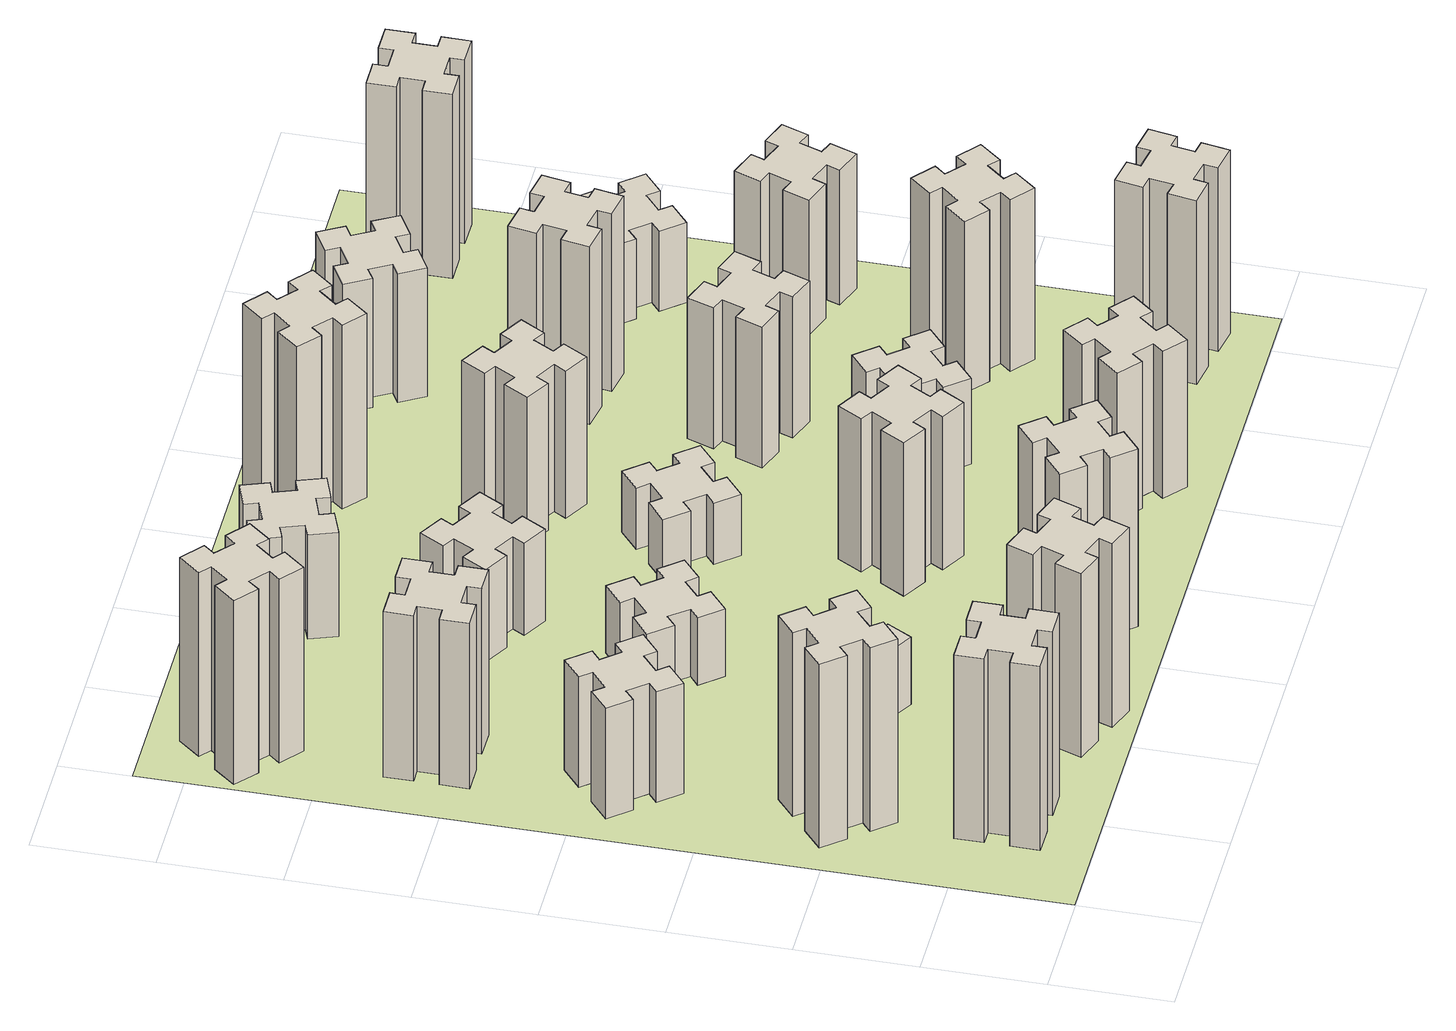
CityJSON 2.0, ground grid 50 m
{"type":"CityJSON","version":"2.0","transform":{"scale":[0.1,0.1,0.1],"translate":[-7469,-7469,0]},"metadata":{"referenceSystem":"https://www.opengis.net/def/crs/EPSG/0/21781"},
"CityObjects":{
"building1":{"type":"Building","attributes":{"class":"1000","function":"1000","usage":"1000","yearOfConstruction":2016,"roofType":"1000","measuredHeight":90,"storeysAboveGround":30,"storeysBelowGround":0},"geometry":[{"type":"Solid","lod":"1","boundaries":[[[[0,1,2,3,4,5,6,7,8,9,10,11,12,13,14,15,16,17,18,19]],[[17,16,20,21]],[[16,15,22,20]],[[15,14,23,22]],[[14,13,24,23]],[[13,12,25,24]],[[12,11,26,25]],[[11,10,27,26]],[[10,9,28,27]],[[9,8,29,28]],[[8,7,30,29]],[[7,6,31,30]],[[6,5,32,31]],[[5,4,33,32]],[[4,3,34,33]],[[3,2,35,34]],[[2,1,36,35]],[[1,0,37,36]],[[0,19,38,37]],[[19,18,39,38]],[[18,17,21,39]],[[24,25,26,27,28,29,30,31,32,33,34,35,36,37,38,39,21,20,22,23]]]]}]},
"building2":{"type":"Building","attributes":{"class":"1000","function":"1000","usage":"1000","yearOfConstruction":2016,"roofType":"1000","measuredHeight":90,"storeysAboveGround":30,"storeysBelowGround":0},"geometry":[{"type":"Solid","lod":"1","boundaries":[[[[40,41,42,43,44,45,46,47,48,49,50,51,52,53,54,55,56,57,58,59]],[[57,56,60,61]],[[56,55,62,60]],[[55,54,63,62]],[[54,53,64,63]],[[53,52,65,64]],[[52,51,66,65]],[[51,50,67,66]],[[50,49,68,67]],[[49,48,69,68]],[[48,47,70,69]],[[47,46,71,70]],[[46,45,72,71]],[[45,44,73,72]],[[44,43,74,73]],[[43,42,75,74]],[[42,41,76,75]],[[41,40,77,76]],[[40,59,78,77]],[[59,58,79,78]],[[58,57,61,79]],[[64,65,66,67,68,69,70,71,72,73,74,75,76,77,78,79,61,60,62,63]]]]}]},
"building3":{"type":"Building","attributes":{"class":"1000","function":"1000","usage":"1000","yearOfConstruction":2016,"roofType":"1000","measuredHeight":54,"storeysAboveGround":30,"storeysBelowGround":0},"geometry":[{"type":"Solid","lod":"1","boundaries":[[[[80,81,82,83,84,85,86,87,88,89,90,91,92,93,94,95,96,97,98,99]],[[97,96,100,101]],[[96,95,102,100]],[[95,94,103,102]],[[94,93,104,103]],[[93,92,105,104]],[[92,91,106,105]],[[91,90,107,106]],[[90,89,108,107]],[[89,88,109,108]],[[88,87,110,109]],[[87,86,111,110]],[[86,85,112,111]],[[85,84,113,112]],[[84,83,114,113]],[[83,82,115,114]],[[82,81,116,115]],[[81,80,117,116]],[[80,99,118,117]],[[99,98,119,118]],[[98,97,101,119]],[[104,105,106,107,108,109,110,111,112,113,114,115,116,117,118,119,101,100,102,103]]]]}]},
"building4":{"type":"Building","attributes":{"class":"1000","function":"1000","usage":"1000","yearOfConstruction":2016,"roofType":"1000","measuredHeight":81,"storeysAboveGround":30,"storeysBelowGround":0},"geometry":[{"type":"Solid","lod":"1","boundaries":[[[[120,121,122,123,124,125,126,127,128,129,130,131,132,133,134,135,136,137,138,139]],[[137,136,140,141]],[[136,135,142,140]],[[135,134,143,142]],[[134,133,144,143]],[[133,132,145,144]],[[132,131,146,145]],[[131,130,147,146]],[[130,129,148,147]],[[129,128,149,148]],[[128,127,150,149]],[[127,126,151,150]],[[126,125,152,151]],[[125,124,153,152]],[[124,123,154,153]],[[123,122,155,154]],[[122,121,156,155]],[[121,120,157,156]],[[120,139,158,157]],[[139,138,159,158]],[[138,137,141,159]],[[144,145,146,147,148,149,150,151,152,153,154,155,156,157,158,159,141,140,142,143]]]]}]},
"building5":{"type":"Building","attributes":{"class":"1000","function":"1000","usage":"1000","yearOfConstruction":2016,"roofType":"1000","measuredHeight":90,"storeysAboveGround":30,"storeysBelowGround":0},"geometry":[{"type":"Solid","lod":"1","boundaries":[[[[160,161,162,163,164,165,166,167,168,169,170,171,172,173,174,175,176,177,178,179]],[[177,176,180,181]],[[176,175,182,180]],[[175,174,183,182]],[[174,173,184,183]],[[173,172,185,184]],[[172,171,186,185]],[[171,170,187,186]],[[170,169,188,187]],[[169,168,189,188]],[[168,167,190,189]],[[167,166,191,190]],[[166,165,192,191]],[[165,164,193,192]],[[164,163,194,193]],[[163,162,195,194]],[[162,161,196,195]],[[161,160,197,196]],[[160,179,198,197]],[[179,178,199,198]],[[178,177,181,199]],[[184,185,186,187,188,189,190,191,192,193,194,195,196,197,198,199,181,180,182,183]]]]}]},
"building6":{"type":"Building","attributes":{"class":"1000","function":"1000","usage":"1000","yearOfConstruction":2016,"roofType":"1000","measuredHeight":90,"storeysAboveGround":30,"storeysBelowGround":0},"geometry":[{"type":"Solid","lod":"1","boundaries":[[[[200,201,202,203,204,205,206,207,208,209,210,211,212,213,214,215,216,217,218,219]],[[217,216,220,221]],[[216,215,222,220]],[[215,214,223,222]],[[214,213,224,223]],[[213,212,225,224]],[[212,211,226,225]],[[211,210,227,226]],[[210,209,228,227]],[[209,208,229,228]],[[208,207,230,229]],[[207,206,231,230]],[[206,205,232,231]],[[205,204,233,232]],[[204,203,234,233]],[[203,202,235,234]],[[202,201,236,235]],[[201,200,237,236]],[[200,219,238,237]],[[219,218,239,238]],[[218,217,221,239]],[[224,225,226,227,228,229,230,231,232,233,234,235,236,237,238,239,221,220,222,223]]]]}]},
"building7":{"type":"Building","attributes":{"class":"1000","function":"1000","usage":"1000","yearOfConstruction":2016,"roofType":"1000","measuredHeight":33,"storeysAboveGround":30,"storeysBelowGround":0},"geometry":[{"type":"Solid","lod":"1","boundaries":[[[[240,241,242,243,244,245,246,247,248,249,250,251,252,253,254,255,256,257,258,259]],[[257,256,260,261]],[[256,255,262,260]],[[255,254,263,262]],[[254,253,264,263]],[[253,252,265,264]],[[252,251,266,265]],[[251,250,267,266]],[[250,249,268,267]],[[249,248,269,268]],[[248,247,270,269]],[[247,246,271,270]],[[246,245,272,271]],[[245,244,273,272]],[[244,243,274,273]],[[243,242,275,274]],[[242,241,276,275]],[[241,240,277,276]],[[240,259,278,277]],[[259,258,279,278]],[[258,257,261,279]],[[264,265,266,267,268,269,270,271,272,273,274,275,276,277,278,279,261,260,262,263]]]]}]},
"building8":{"type":"Building","attributes":{"class":"1000","function":"1000","usage":"1000","yearOfConstruction":2016,"roofType":"1000","measuredHeight":33,"storeysAboveGround":30,"storeysBelowGround":0},"geometry":[{"type":"Solid","lod":"1","boundaries":[[[[280,281,282,283,284,285,286,287,288,289,290,291,292,293,294,295,296,297,298,299]],[[297,296,300,301]],[[296,295,302,300]],[[295,294,303,302]],[[294,293,304,303]],[[293,292,305,304]],[[292,291,306,305]],[[291,290,307,306]],[[290,289,308,307]],[[289,288,309,308]],[[288,287,310,309]],[[287,286,311,310]],[[286,285,312,311]],[[285,284,313,312]],[[284,283,314,313]],[[283,282,315,314]],[[282,281,316,315]],[[281,280,317,316]],[[280,299,318,317]],[[299,298,319,318]],[[298,297,301,319]],[[304,305,306,307,308,309,310,311,312,313,314,315,316,317,318,319,301,300,302,303]]]]}]},
"building9":{"type":"Building","attributes":{"class":"1000","function":"1000","usage":"1000","yearOfConstruction":2016,"roofType":"1000","measuredHeight":87,"storeysAboveGround":30,"storeysBelowGround":0},"geometry":[{"type":"Solid","lod":"1","boundaries":[[[[320,321,322,323,324,325,326,327,328,329,330,331,332,333,334,335,336,337,338,339]],[[337,336,340,341]],[[336,335,342,340]],[[335,334,343,342]],[[334,333,344,343]],[[333,332,345,344]],[[332,331,346,345]],[[331,330,347,346]],[[330,329,348,347]],[[329,328,349,348]],[[328,327,350,349]],[[327,326,351,350]],[[326,325,352,351]],[[325,324,353,352]],[[324,323,354,353]],[[323,322,355,354]],[[322,321,356,355]],[[321,320,357,356]],[[320,339,358,357]],[[339,338,359,358]],[[338,337,341,359]],[[344,345,346,347,348,349,350,351,352,353,354,355,356,357,358,359,341,340,342,343]]]]}]},
"building10":{"type":"Building","attributes":{"class":"1000","function":"1000","usage":"1000","yearOfConstruction":2016,"roofType":"1000","measuredHeight":45,"storeysAboveGround":30,"storeysBelowGround":0},"geometry":[{"type":"Solid","lod":"1","boundaries":[[[[360,361,362,363,364,365,366,367,368,369,370,371,372,373,374,375,376,377,378,379]],[[377,376,380,381]],[[376,375,382,380]],[[375,374,383,382]],[[374,373,384,383]],[[373,372,385,384]],[[372,371,386,385]],[[371,370,387,386]],[[370,369,388,387]],[[369,368,389,388]],[[368,367,390,389]],[[367,366,391,390]],[[366,365,392,391]],[[365,364,393,392]],[[364,363,394,393]],[[363,362,395,394]],[[362,361,396,395]],[[361,360,397,396]],[[360,379,398,397]],[[379,378,399,398]],[[378,377,381,399]],[[384,385,386,387,388,389,390,391,392,393,394,395,396,397,398,399,381,380,382,383]]]]}]},
"building11":{"type":"Building","attributes":{"class":"1000","function":"1000","usage":"1000","yearOfConstruction":2016,"roofType":"1000","measuredHeight":51,"storeysAboveGround":30,"storeysBelowGround":0},"geometry":[{"type":"Solid","lod":"1","boundaries":[[[[400,401,402,403,404,405,406,407,408,409,410,411,412,413,414,415,416,417,418,419]],[[417,416,420,421]],[[416,415,422,420]],[[415,414,423,422]],[[414,413,424,423]],[[413,412,425,424]],[[412,411,426,425]],[[411,410,427,426]],[[410,409,428,427]],[[409,408,429,428]],[[408,407,430,429]],[[407,406,431,430]],[[406,405,432,431]],[[405,404,433,432]],[[404,403,434,433]],[[403,402,435,434]],[[402,401,436,435]],[[401,400,437,436]],[[400,419,438,437]],[[419,418,439,438]],[[418,417,421,439]],[[424,425,426,427,428,429,430,431,432,433,434,435,436,437,438,439,421,420,422,423]]]]}]},
"building12":{"type":"Building","attributes":{"class":"1000","function":"1000","usage":"1000","yearOfConstruction":2016,"roofType":"1000","measuredHeight":75,"storeysAboveGround":30,"storeysBelowGround":0},"geometry":[{"type":"Solid","lod":"1","boundaries":[[[[440,441,442,443,444,445,446,447,448,449,450,451,452,453,454,455,456,457,458,459]],[[457,456,460,461]],[[456,455,462,460]],[[455,454,463,462]],[[454,453,464,463]],[[453,452,465,464]],[[452,451,466,465]],[[451,450,467,466]],[[450,449,468,467]],[[449,448,469,468]],[[448,447,470,469]],[[447,446,471,470]],[[446,445,472,471]],[[445,444,473,472]],[[444,443,474,473]],[[443,442,475,474]],[[442,441,476,475]],[[441,440,477,476]],[[440,459,478,477]],[[459,458,479,478]],[[458,457,461,479]],[[464,465,466,467,468,469,470,471,472,473,474,475,476,477,478,479,461,460,462,463]]]]}]},
"building13":{"type":"Building","attributes":{"class":"1000","function":"1000","usage":"1000","yearOfConstruction":2016,"roofType":"1000","measuredHeight":30,"storeysAboveGround":30,"storeysBelowGround":0},"geometry":[{"type":"Solid","lod":"1","boundaries":[[[[480,481,482,483,484,485,486,487,488,489,490,491,492,493,494,495,496,497,498,499]],[[497,496,500,501]],[[496,495,502,500]],[[495,494,503,502]],[[494,493,504,503]],[[493,492,505,504]],[[492,491,506,505]],[[491,490,507,506]],[[490,489,508,507]],[[489,488,509,508]],[[488,487,510,509]],[[487,486,511,510]],[[486,485,512,511]],[[485,484,513,512]],[[484,483,514,513]],[[483,482,515,514]],[[482,481,516,515]],[[481,480,517,516]],[[480,499,518,517]],[[499,498,519,518]],[[498,497,501,519]],[[504,505,506,507,508,509,510,511,512,513,514,515,516,517,518,519,501,500,502,503]]]]}]},
"building14":{"type":"Building","attributes":{"class":"1000","function":"1000","usage":"1000","yearOfConstruction":2016,"roofType":"1000","measuredHeight":72,"storeysAboveGround":30,"storeysBelowGround":0},"geometry":[{"type":"Solid","lod":"1","boundaries":[[[[520,521,522,523,524,525,526,527,528,529,530,531,532,533,534,535,536,537,538,539]],[[537,536,540,541]],[[536,535,542,540]],[[535,534,543,542]],[[534,533,544,543]],[[533,532,545,544]],[[532,531,546,545]],[[531,530,547,546]],[[530,529,548,547]],[[529,528,549,548]],[[528,527,550,549]],[[527,526,551,550]],[[526,525,552,551]],[[525,524,553,552]],[[524,523,554,553]],[[523,522,555,554]],[[522,521,556,555]],[[521,520,557,556]],[[520,539,558,557]],[[539,538,559,558]],[[538,537,541,559]],[[544,545,546,547,548,549,550,551,552,553,554,555,556,557,558,559,541,540,542,543]]]]}]},
"building15":{"type":"Building","attributes":{"class":"1000","function":"1000","usage":"1000","yearOfConstruction":2016,"roofType":"1000","measuredHeight":72,"storeysAboveGround":30,"storeysBelowGround":0},"geometry":[{"type":"Solid","lod":"1","boundaries":[[[[560,561,562,563,564,565,566,567,568,569,570,571,572,573,574,575,576,577,578,579]],[[577,576,580,581]],[[576,575,582,580]],[[575,574,583,582]],[[574,573,584,583]],[[573,572,585,584]],[[572,571,586,585]],[[571,570,587,586]],[[570,569,588,587]],[[569,568,589,588]],[[568,567,590,589]],[[567,566,591,590]],[[566,565,592,591]],[[565,564,593,592]],[[564,563,594,593]],[[563,562,595,594]],[[562,561,596,595]],[[561,560,597,596]],[[560,579,598,597]],[[579,578,599,598]],[[578,577,581,599]],[[584,585,586,587,588,589,590,591,592,593,594,595,596,597,598,599,581,580,582,583]]]]}]},
"building16":{"type":"Building","attributes":{"class":"1000","function":"1000","usage":"1000","yearOfConstruction":2016,"roofType":"1000","measuredHeight":90,"storeysAboveGround":30,"storeysBelowGround":0},"geometry":[{"type":"Solid","lod":"1","boundaries":[[[[600,601,602,603,604,605,606,607,608,609,610,611,612,613,614,615,616,617,618,619]],[[617,616,620,621]],[[616,615,622,620]],[[615,614,623,622]],[[614,613,624,623]],[[613,612,625,624]],[[612,611,626,625]],[[611,610,627,626]],[[610,609,628,627]],[[609,608,629,628]],[[608,607,630,629]],[[607,606,631,630]],[[606,605,632,631]],[[605,604,633,632]],[[604,603,634,633]],[[603,602,635,634]],[[602,601,636,635]],[[601,600,637,636]],[[600,619,638,637]],[[619,618,639,638]],[[618,617,621,639]],[[624,625,626,627,628,629,630,631,632,633,634,635,636,637,638,639,621,620,622,623]]]]}]},
"building17":{"type":"Building","attributes":{"class":"1000","function":"1000","usage":"1000","yearOfConstruction":2016,"roofType":"1000","measuredHeight":42,"storeysAboveGround":30,"storeysBelowGround":0},"geometry":[{"type":"Solid","lod":"1","boundaries":[[[[640,641,642,643,644,645,646,647,648,649,650,651,652,653,654,655,656,657,658,659]],[[657,656,660,661]],[[656,655,662,660]],[[655,654,663,662]],[[654,653,664,663]],[[653,652,665,664]],[[652,651,666,665]],[[651,650,667,666]],[[650,649,668,667]],[[649,648,669,668]],[[648,647,670,669]],[[647,646,671,670]],[[646,645,672,671]],[[645,644,673,672]],[[644,643,674,673]],[[643,642,675,674]],[[642,641,676,675]],[[641,640,677,676]],[[640,659,678,677]],[[659,658,679,678]],[[658,657,661,679]],[[664,665,666,667,668,669,670,671,672,673,674,675,676,677,678,679,661,660,662,663]]]]}]},
"building18":{"type":"Building","attributes":{"class":"1000","function":"1000","usage":"1000","yearOfConstruction":2016,"roofType":"1000","measuredHeight":69,"storeysAboveGround":30,"storeysBelowGround":0},"geometry":[{"type":"Solid","lod":"1","boundaries":[[[[680,681,682,683,684,685,686,687,688,689,690,691,692,693,694,695,696,697,698,699]],[[697,696,700,701]],[[696,695,702,700]],[[695,694,703,702]],[[694,693,704,703]],[[693,692,705,704]],[[692,691,706,705]],[[691,690,707,706]],[[690,689,708,707]],[[689,688,709,708]],[[688,687,710,709]],[[687,686,711,710]],[[686,685,712,711]],[[685,684,713,712]],[[684,683,714,713]],[[683,682,715,714]],[[682,681,716,715]],[[681,680,717,716]],[[680,699,718,717]],[[699,698,719,718]],[[698,697,701,719]],[[704,705,706,707,708,709,710,711,712,713,714,715,716,717,718,719,701,700,702,703]]]]}]},
"building19":{"type":"Building","attributes":{"class":"1000","function":"1000","usage":"1000","yearOfConstruction":2016,"roofType":"1000","measuredHeight":87,"storeysAboveGround":30,"storeysBelowGround":0},"geometry":[{"type":"Solid","lod":"1","boundaries":[[[[720,721,722,723,724,725,726,727,728,729,730,731,732,733,734,735,736,737,738,739]],[[737,736,740,741]],[[736,735,742,740]],[[735,734,743,742]],[[734,733,744,743]],[[733,732,745,744]],[[732,731,746,745]],[[731,730,747,746]],[[730,729,748,747]],[[729,728,749,748]],[[728,727,750,749]],[[727,726,751,750]],[[726,725,752,751]],[[725,724,753,752]],[[724,723,754,753]],[[723,722,755,754]],[[722,721,756,755]],[[721,720,757,756]],[[720,739,758,757]],[[739,738,759,758]],[[738,737,741,759]],[[744,745,746,747,748,749,750,751,752,753,754,755,756,757,758,759,741,740,742,743]]]]}]},
"building20":{"type":"Building","attributes":{"class":"1000","function":"1000","usage":"1000","yearOfConstruction":2016,"roofType":"1000","measuredHeight":90,"storeysAboveGround":30,"storeysBelowGround":0},"geometry":[{"type":"Solid","lod":"1","boundaries":[[[[760,761,762,763,764,765,766,767,768,769,770,771,772,773,774,775,776,777,778,779]],[[777,776,780,781]],[[776,775,782,780]],[[775,774,783,782]],[[774,773,784,783]],[[773,772,785,784]],[[772,771,786,785]],[[771,770,787,786]],[[770,769,788,787]],[[769,768,789,788]],[[768,767,790,789]],[[767,766,791,790]],[[766,765,792,791]],[[765,764,793,792]],[[764,763,794,793]],[[763,762,795,794]],[[762,761,796,795]],[[761,760,797,796]],[[760,779,798,797]],[[779,778,799,798]],[[778,777,781,799]],[[784,785,786,787,788,789,790,791,792,793,794,795,796,797,798,799,781,780,782,783]]]]}]},
"building21":{"type":"Building","attributes":{"class":"1000","function":"1000","usage":"1000","yearOfConstruction":2016,"roofType":"1000","measuredHeight":84,"storeysAboveGround":30,"storeysBelowGround":0},"geometry":[{"type":"Solid","lod":"1","boundaries":[[[[800,801,802,803,804,805,806,807,808,809,810,811,812,813,814,815,816,817,818,819]],[[817,816,820,821]],[[816,815,822,820]],[[815,814,823,822]],[[814,813,824,823]],[[813,812,825,824]],[[812,811,826,825]],[[811,810,827,826]],[[810,809,828,827]],[[809,808,829,828]],[[808,807,830,829]],[[807,806,831,830]],[[806,805,832,831]],[[805,804,833,832]],[[804,803,834,833]],[[803,802,835,834]],[[802,801,836,835]],[[801,800,837,836]],[[800,819,838,837]],[[819,818,839,838]],[[818,817,821,839]],[[824,825,826,827,828,829,830,831,832,833,834,835,836,837,838,839,821,820,822,823]]]]}]},
"building22":{"type":"Building","attributes":{"class":"1000","function":"1000","usage":"1000","yearOfConstruction":2016,"roofType":"1000","measuredHeight":63,"storeysAboveGround":30,"storeysBelowGround":0},"geometry":[{"type":"Solid","lod":"1","boundaries":[[[[840,841,842,843,844,845,846,847,848,849,850,851,852,853,854,855,856,857,858,859]],[[857,856,860,861]],[[856,855,862,860]],[[855,854,863,862]],[[854,853,864,863]],[[853,852,865,864]],[[852,851,866,865]],[[851,850,867,866]],[[850,849,868,867]],[[849,848,869,868]],[[848,847,870,869]],[[847,846,871,870]],[[846,845,872,871]],[[845,844,873,872]],[[844,843,874,873]],[[843,842,875,874]],[[842,841,876,875]],[[841,840,877,876]],[[840,859,878,877]],[[859,858,879,878]],[[858,857,861,879]],[[864,865,866,867,868,869,870,871,872,873,874,875,876,877,878,879,861,860,862,863]]]]}]},
"building23":{"type":"Building","attributes":{"class":"1000","function":"1000","usage":"1000","yearOfConstruction":2016,"roofType":"1000","measuredHeight":66,"storeysAboveGround":30,"storeysBelowGround":0},"geometry":[{"type":"Solid","lod":"1","boundaries":[[[[880,881,882,883,884,885,886,887,888,889,890,891,892,893,894,895,896,897,898,899]],[[897,896,900,901]],[[896,895,902,900]],[[895,894,903,902]],[[894,893,904,903]],[[893,892,905,904]],[[892,891,906,905]],[[891,890,907,906]],[[890,889,908,907]],[[889,888,909,908]],[[888,887,910,909]],[[887,886,911,910]],[[886,885,912,911]],[[885,884,913,912]],[[884,883,914,913]],[[883,882,915,914]],[[882,881,916,915]],[[881,880,917,916]],[[880,899,918,917]],[[899,898,919,918]],[[898,897,901,919]],[[904,905,906,907,908,909,910,911,912,913,914,915,916,917,918,919,901,900,902,903]]]]}]},
"building24":{"type":"Building","attributes":{"class":"1000","function":"1000","usage":"1000","yearOfConstruction":2016,"roofType":"1000","measuredHeight":39,"storeysAboveGround":30,"storeysBelowGround":0},"geometry":[{"type":"Solid","lod":"1","boundaries":[[[[920,921,922,923,924,925,926,927,928,929,930,931,932,933,934,935,936,937,938,939]],[[937,936,940,941]],[[936,935,942,940]],[[935,934,943,942]],[[934,933,944,943]],[[933,932,945,944]],[[932,931,946,945]],[[931,930,947,946]],[[930,929,948,947]],[[929,928,949,948]],[[928,927,950,949]],[[927,926,951,950]],[[926,925,952,951]],[[925,924,953,952]],[[924,923,954,953]],[[923,922,955,954]],[[922,921,956,955]],[[921,920,957,956]],[[920,939,958,957]],[[939,938,959,958]],[[938,937,941,959]],[[944,945,946,947,948,949,950,951,952,953,954,955,956,957,958,959,941,940,942,943]]]]}]},
"building25":{"type":"Building","attributes":{"class":"1000","function":"1000","usage":"1000","yearOfConstruction":2016,"roofType":"1000","measuredHeight":90,"storeysAboveGround":30,"storeysBelowGround":0},"geometry":[{"type":"Solid","lod":"1","boundaries":[[[[960,961,962,963,964,965,966,967,968,969,970,971,972,973,974,975,976,977,978,979]],[[977,976,980,981]],[[976,975,982,980]],[[975,974,983,982]],[[974,973,984,983]],[[973,972,985,984]],[[972,971,986,985]],[[971,970,987,986]],[[970,969,988,987]],[[969,968,989,988]],[[968,967,990,989]],[[967,966,991,990]],[[966,965,992,991]],[[965,964,993,992]],[[964,963,994,993]],[[963,962,995,994]],[[962,961,996,995]],[[961,960,997,996]],[[960,979,998,997]],[[979,978,999,998]],[[978,977,981,999]],[[984,985,986,987,988,989,990,991,992,993,994,995,996,997,998,999,981,980,982,983]]]]}]},
"landuse1":{"type":"LandUse","attributes":{"name":"plot1","function":"1010"},"geometry":[{"type":"MultiSurface","lod":"1","boundaries":[[[1000,1001,1002,1003]]]}]}
},
"vertices":[
[365,425,0],[365,325,0],[305,325,0],[305,205,0],[425,205,0],[425,265,0],[525,265,0],[525,205,0],[645,205,0],[645,325,0],[585,325,0],[585,425,0],[645,425,0],[645,545,0],[525,545,0],[525,485,0],[425,485,0],[425,545,0],[305,545,0],[305,425,0],[425,485,900],[425,545,900],[525,485,900],[525,545,900],[645,545,900],[645,425,900],[585,425,900],[585,325,900],[645,325,900],[645,205,900],[525,205,900],[525,265,900],[425,265,900],[425,205,900],[305,205,900],[305,325,900],[365,325,900],[365,425,900],[305,425,900],[305,545,900],
[492,1048,0],[427,1124,0],[473,1163,0],[396,1255,0],[304,1178,0],[343,1132,0],[266,1067,0],[228,1113,0],[136,1036,0],[213,944,0],[259,983,0],[323,906,0],[277,868,0],[354,776,0],[446,853,0],[408,899,0],[484,963,0],[523,917,0],[615,994,0],[538,1086,0],[484,963,900],[523,917,900],[408,899,900],[446,853,900],[354,776,900],[277,868,900],[323,906,900],[259,983,900],[213,944,900],[136,1036,900],[228,1113,900],[266,1067,900],[343,1132,900],[304,1178,900],[396,1255,900],[473,1163,900],[427,1124,900],[492,1048,900],[538,1086,900],[615,994,900],
[492,1888,0],[427,1964,0],[473,2003,0],[396,2095,0],[304,2018,0],[343,1972,0],[266,1907,0],[228,1953,0],[136,1876,0],[213,1784,0],[259,1823,0],[323,1746,0],[277,1708,0],[354,1616,0],[446,1693,0],[408,1739,0],[484,1803,0],[523,1757,0],[615,1834,0],[538,1926,0],[484,1803,540],[523,1757,540],[408,1739,540],[446,1693,540],[354,1616,540],[277,1708,540],[323,1746,540],[259,1823,540],[213,1784,540],[136,1876,540],[228,1953,540],[266,1907,540],[343,1972,540],[304,2018,540],[396,2095,540],[473,2003,540],[427,1964,540],[492,1888,540],[538,1926,540],[615,1834,540],
[485,2545,0],[485,2645,0],[545,2645,0],[545,2765,0],[425,2765,0],[425,2705,0],[325,2705,0],[325,2765,0],[205,2765,0],[205,2645,0],[265,2645,0],[265,2545,0],[205,2545,0],[205,2425,0],[325,2425,0],[325,2485,0],[425,2485,0],[425,2425,0],[545,2425,0],[545,2545,0],[425,2485,810],[425,2425,810],[325,2485,810],[325,2425,810],[205,2425,810],[205,2545,810],[265,2545,810],[265,2645,810],[205,2645,810],[205,2765,810],[325,2765,810],[325,2705,810],[425,2705,810],[425,2765,810],[545,2765,810],[545,2645,810],[485,2645,810],[485,2545,810],[545,2545,810],[545,2425,810],
[1029,360,0],[995,266,0],[939,287,0],[897,174,0],[1010,133,0],[1031,189,0],[1125,155,0],[1104,99,0],[1217,57,0],[1258,170,0],[1202,191,0],[1236,285,0],[1292,264,0],[1333,377,0],[1220,418,0],[1200,362,0],[1106,396,0],[1127,452,0],[1014,493,0],[973,380,0],[1106,396,900],[1127,452,900],[1200,362,900],[1220,418,900],[1333,377,900],[1292,264,900],[1236,285,900],[1202,191,900],[1258,170,900],[1217,57,900],[1104,99,900],[1125,155,900],[1031,189,900],[1010,133,900],[897,174,900],[939,287,900],[995,266,900],[1029,360,900],[973,380,900],[1014,493,900],
[384,3387,0],[308,3452,0],[346,3498,0],[254,3575,0],[177,3483,0],[223,3444,0],[159,3368,0],[113,3406,0],[36,3314,0],[128,3237,0],[166,3283,0],[243,3219,0],[204,3173,0],[296,3096,0],[373,3188,0],[327,3226,0],[392,3303,0],[438,3264,0],[515,3356,0],[423,3433,0],[392,3303,900],[438,3264,900],[327,3226,900],[373,3188,900],[296,3096,900],[204,3173,900],[243,3219,900],[166,3283,900],[128,3237,900],[36,3314,900],[113,3406,900],[159,3368,900],[223,3444,900],[177,3483,900],[254,3575,900],[346,3498,900],[308,3452,900],[384,3387,900],[423,3433,900],[515,3356,900],
[1086,1017,0],[1136,1104,0],[1188,1074,0],[1248,1178,0],[1144,1238,0],[1114,1186,0],[1027,1236,0],[1057,1288,0],[953,1348,0],[893,1244,0],[945,1214,0],[895,1127,0],[843,1157,0],[783,1053,0],[887,993,0],[917,1045,0],[1004,995,0],[974,943,0],[1078,883,0],[1138,987,0],[1004,995,330],[974,943,330],[917,1045,330],[887,993,330],[783,1053,330],[843,1157,330],[895,1127,330],[945,1214,330],[893,1244,330],[953,1348,330],[1057,1288,330],[1027,1236,330],[1114,1186,330],[1144,1238,330],[1248,1178,330],[1188,1074,330],[1136,1104,330],[1086,1017,330],[1138,987,330],[1078,883,330],
[1083,1972,0],[1006,1907,0],[968,1953,0],[876,1876,0],[953,1784,0],[999,1823,0],[1063,1746,0],[1017,1708,0],[1094,1616,0],[1186,1693,0],[1148,1739,0],[1224,1803,0],[1263,1757,0],[1355,1834,0],[1278,1926,0],[1232,1888,0],[1167,1964,0],[1213,2003,0],[1136,2095,0],[1044,2018,0],[1167,1964,330],[1213,2003,330],[1232,1888,330],[1278,1926,330],[1355,1834,330],[1263,1757,330],[1224,1803,330],[1148,1739,330],[1186,1693,330],[1094,1616,330],[1017,1708,330],[1063,1746,330],[999,1823,330],[953,1784,330],[876,1876,330],[968,1953,330],[1006,1907,330],[1083,1972,330],[1044,2018,330],[1136,2095,330],
[1639,343,0],[1703,266,0],[1657,228,0],[1734,136,0],[1826,213,0],[1788,259,0],[1864,323,0],[1903,277,0],[1995,354,0],[1918,446,0],[1872,408,0],[1807,484,0],[1853,523,0],[1776,615,0],[1684,538,0],[1723,492,0],[1646,427,0],[1608,473,0],[1516,396,0],[1593,304,0],[1646,427,870],[1608,473,870],[1723,492,870],[1684,538,870],[1776,615,870],[1853,523,870],[1807,484,870],[1872,408,870],[1918,446,870],[1995,354,870],[1903,277,870],[1864,323,870],[1788,259,870],[1826,213,870],[1734,136,870],[1657,228,870],[1703,266,870],[1639,343,870],[1593,304,870],[1516,396,870],
[1117,2525,0],[1204,2475,0],[1174,2423,0],[1278,2363,0],[1338,2467,0],[1286,2497,0],[1336,2584,0],[1388,2554,0],[1448,2658,0],[1344,2718,0],[1314,2666,0],[1227,2716,0],[1257,2768,0],[1153,2828,0],[1093,2724,0],[1145,2694,0],[1095,2607,0],[1043,2637,0],[983,2533,0],[1087,2473,0],[1095,2607,450],[1043,2637,450],[1145,2694,450],[1093,2724,450],[1153,2828,450],[1257,2768,450],[1227,2716,450],[1314,2666,450],[1344,2718,450],[1448,2658,450],[1388,2554,450],[1336,2584,450],[1286,2497,450],[1338,2467,450],[1278,2363,450],[1174,2423,450],[1204,2475,450],[1117,2525,450],[1087,2473,450],[983,2533,450],
[1125,3456,0],[1031,3422,0],[1010,3478,0],[897,3437,0],[939,3324,0],[995,3345,0],[1029,3251,0],[973,3230,0],[1014,3117,0],[1127,3159,0],[1106,3215,0],[1200,3249,0],[1220,3193,0],[1333,3234,0],[1292,3347,0],[1236,3326,0],[1202,3420,0],[1258,3440,0],[1217,3553,0],[1104,3512,0],[1202,3420,510],[1258,3440,510],[1236,3326,510],[1292,3347,510],[1333,3234,510],[1220,3193,510],[1200,3249,510],[1106,3215,510],[1127,3159,510],[1014,3117,510],[973,3230,510],[1029,3251,510],[995,3345,510],[939,3324,510],[897,3437,510],[1010,3478,510],[1031,3422,510],[1125,3456,510],[1104,3512,510],[1217,3553,510],
[2054,1186,0],[1967,1236,0],[1997,1288,0],[1893,1348,0],[1833,1244,0],[1885,1214,0],[1835,1127,0],[1783,1157,0],[1723,1053,0],[1827,993,0],[1857,1045,0],[1944,995,0],[1914,943,0],[2018,883,0],[2078,987,0],[2026,1017,0],[2076,1104,0],[2128,1074,0],[2188,1178,0],[2084,1238,0],[2076,1104,750],[2128,1074,750],[2026,1017,750],[2078,987,750],[2018,883,750],[1914,943,750],[1944,995,750],[1857,1045,750],[1827,993,750],[1723,1053,750],[1783,1157,750],[1835,1127,750],[1885,1214,750],[1833,1244,750],[1893,1348,750],[1997,1288,750],[1967,1236,750],[2054,1186,750],[2084,1238,750],[2188,1178,750],
[1972,1988,0],[1907,2064,0],[1953,2103,0],[1876,2195,0],[1784,2118,0],[1823,2072,0],[1746,2007,0],[1708,2053,0],[1616,1976,0],[1693,1884,0],[1739,1923,0],[1803,1846,0],[1757,1808,0],[1834,1716,0],[1926,1793,0],[1888,1839,0],[1964,1903,0],[2003,1857,0],[2095,1934,0],[2018,2026,0],[1964,1903,300],[2003,1857,300],[1888,1839,300],[1926,1793,300],[1834,1716,300],[1757,1808,300],[1803,1846,300],[1739,1923,300],[1693,1884,300],[1616,1976,300],[1708,2053,300],[1746,2007,300],[1823,2072,300],[1784,2118,300],[1876,2195,300],[1953,2103,300],[1907,2064,300],[1972,1988,300],[2018,2026,300],[2095,1934,300],
[2486,323,0],[2563,259,0],[2524,213,0],[2616,136,0],[2693,228,0],[2647,266,0],[2712,343,0],[2758,304,0],[2835,396,0],[2743,473,0],[2704,427,0],[2628,492,0],[2666,538,0],[2574,615,0],[2497,523,0],[2543,484,0],[2479,408,0],[2433,446,0],[2356,354,0],[2448,277,0],[2479,408,720],[2433,446,720],[2543,484,720],[2497,523,720],[2574,615,720],[2666,538,720],[2628,492,720],[2704,427,720],[2743,473,720],[2835,396,720],[2758,304,720],[2712,343,720],[2647,266,720],[2693,228,720],[2616,136,720],[2524,213,720],[2563,259,720],[2486,323,720],[2448,277,720],[2356,354,720],
[2026,2497,0],[2076,2584,0],[2128,2554,0],[2188,2658,0],[2084,2718,0],[2054,2666,0],[1967,2716,0],[1997,2768,0],[1893,2828,0],[1833,2724,0],[1885,2694,0],[1835,2607,0],[1783,2637,0],[1723,2533,0],[1827,2473,0],[1857,2525,0],[1944,2475,0],[1914,2423,0],[2018,2363,0],[2078,2467,0],[1944,2475,720],[1914,2423,720],[1857,2525,720],[1827,2473,720],[1723,2533,720],[1783,2637,720],[1835,2607,720],[1885,2694,720],[1833,2724,720],[1893,2828,720],[1997,2768,720],[1967,2716,720],[2054,2666,720],[2084,2718,720],[2188,2658,720],[2128,2554,720],[2076,2584,720],[2026,2497,720],[2078,2467,720],[2018,2363,720],
[1746,3383,0],[1823,3319,0],[1784,3273,0],[1876,3196,0],[1953,3288,0],[1907,3326,0],[1972,3403,0],[2018,3364,0],[2095,3456,0],[2003,3533,0],[1964,3487,0],[1888,3552,0],[1926,3598,0],[1834,3675,0],[1757,3583,0],[1803,3544,0],[1739,3468,0],[1693,3506,0],[1616,3414,0],[1708,3337,0],[1739,3468,900],[1693,3506,900],[1803,3544,900],[1757,3583,900],[1834,3675,900],[1926,3598,900],[1888,3552,900],[1964,3487,900],[2003,3533,900],[2095,3456,900],[2018,3364,900],[1972,3403,900],[1907,3326,900],[1953,3288,900],[1876,3196,900],[1784,3273,900],[1823,3319,900],[1746,3383,900],[1708,3337,900],[1616,3414,900],
[2563,1332,0],[2486,1267,0],[2448,1313,0],[2356,1236,0],[2433,1144,0],[2479,1183,0],[2543,1106,0],[2497,1068,0],[2574,976,0],[2666,1053,0],[2628,1099,0],[2704,1163,0],[2743,1117,0],[2835,1194,0],[2758,1286,0],[2712,1248,0],[2647,1324,0],[2693,1363,0],[2616,1455,0],[2524,1378,0],[2647,1324,420],[2693,1363,420],[2712,1248,420],[2758,1286,420],[2835,1194,420],[2743,1117,420],[2704,1163,420],[2628,1099,420],[2666,1053,420],[2574,976,420],[2497,1068,420],[2543,1106,420],[2479,1183,420],[2433,1144,420],[2356,1236,420],[2448,1313,420],[2486,1267,420],[2563,1332,420],[2524,1378,420],[2616,1455,420],
[2682,1771,0],[2716,1865,0],[2772,1844,0],[2813,1957,0],[2700,1998,0],[2680,1942,0],[2586,1976,0],[2607,2032,0],[2494,2073,0],[2453,1960,0],[2509,1940,0],[2475,1846,0],[2419,1867,0],[2377,1754,0],[2490,1713,0],[2511,1769,0],[2605,1735,0],[2584,1679,0],[2697,1637,0],[2738,1750,0],[2605,1735,690],[2584,1679,690],[2511,1769,690],[2490,1713,690],[2377,1754,690],[2419,1867,690],[2475,1846,690],[2509,1940,690],[2453,1960,690],[2494,2073,690],[2607,2032,690],[2586,1976,690],[2680,1942,690],[2700,1998,690],[2813,1957,690],[2772,1844,690],[2716,1865,690],[2682,1771,690],[2738,1750,690],[2697,1637,690],
[2596,2664,0],[2578,2565,0],[2519,2576,0],[2498,2457,0],[2617,2437,0],[2627,2496,0],[2725,2478,0],[2715,2419,0],[2833,2398,0],[2854,2517,0],[2795,2527,0],[2812,2625,0],[2871,2615,0],[2892,2733,0],[2774,2754,0],[2764,2695,0],[2665,2712,0],[2676,2771,0],[2557,2792,0],[2537,2674,0],[2665,2712,870],[2676,2771,870],[2764,2695,870],[2774,2754,870],[2892,2733,870],[2871,2615,870],[2812,2625,870],[2795,2527,870],[2854,2517,870],[2833,2398,870],[2715,2419,870],[2725,2478,870],[2627,2496,870],[2617,2437,870],[2498,2457,870],[2519,2576,870],[2578,2565,870],[2596,2664,870],[2537,2674,870],[2557,2792,870],
[3504,475,0],[3405,492,0],[3416,551,0],[3297,572,0],[3277,454,0],[3336,444,0],[3318,345,0],[3259,356,0],[3238,237,0],[3357,217,0],[3367,276,0],[3465,258,0],[3455,199,0],[3573,178,0],[3594,297,0],[3535,307,0],[3552,405,0],[3611,395,0],[3632,513,0],[3514,534,0],[3552,405,900],[3611,395,900],[3535,307,900],[3594,297,900],[3573,178,900],[3455,199,900],[3465,258,900],[3367,276,900],[3357,217,900],[3238,237,900],[3259,356,900],[3318,345,900],[3336,444,900],[3277,454,900],[3297,572,900],[3416,551,900],[3405,492,900],[3504,475,900],[3514,534,900],[3632,513,900],
[3287,1006,0],[3352,1083,0],[3398,1044,0],[3475,1136,0],[3383,1213,0],[3344,1167,0],[3268,1232,0],[3306,1278,0],[3214,1355,0],[3137,1263,0],[3183,1224,0],[3119,1148,0],[3073,1186,0],[2996,1094,0],[3088,1017,0],[3126,1063,0],[3203,999,0],[3164,953,0],[3256,876,0],[3333,968,0],[3203,999,840],[3164,953,840],[3126,1063,840],[3088,1017,840],[2996,1094,840],[3073,1186,840],[3119,1148,840],[3183,1224,840],[3137,1263,840],[3214,1355,840],[3306,1278,840],[3268,1232,840],[3344,1167,840],[3383,1213,840],[3475,1136,840],[3398,1044,840],[3352,1083,840],[3287,1006,840],[3333,968,840],[3256,876,840],
[2716,3347,0],[2666,3434,0],[2718,3464,0],[2658,3568,0],[2554,3508,0],[2584,3456,0],[2497,3406,0],[2467,3458,0],[2363,3398,0],[2423,3294,0],[2475,3324,0],[2525,3237,0],[2473,3207,0],[2533,3103,0],[2637,3163,0],[2607,3215,0],[2694,3265,0],[2724,3213,0],[2828,3273,0],[2768,3377,0],[2694,3265,630],[2724,3213,630],[2607,3215,630],[2637,3163,630],[2533,3103,630],[2473,3207,630],[2525,3237,630],[2475,3324,630],[2423,3294,630],[2363,3398,630],[2467,3458,630],[2497,3406,630],[2584,3456,630],[2554,3508,630],[2658,3568,630],[2718,3464,630],[2666,3434,630],[2716,3347,630],[2768,3377,630],[2828,3273,630],
[3520,1942,0],[3426,1976,0],[3447,2032,0],[3334,2073,0],[3293,1960,0],[3349,1940,0],[3315,1846,0],[3259,1867,0],[3217,1754,0],[3330,1713,0],[3351,1769,0],[3445,1735,0],[3424,1679,0],[3537,1637,0],[3578,1750,0],[3522,1771,0],[3556,1865,0],[3612,1844,0],[3653,1957,0],[3540,1998,0],[3556,1865,660],[3612,1844,660],[3522,1771,660],[3578,1750,660],[3537,1637,660],[3424,1679,660],[3445,1735,660],[3351,1769,660],[3330,1713,660],[3217,1754,660],[3259,1867,660],[3315,1846,660],[3349,1940,660],[3293,1960,660],[3334,2073,660],[3447,2032,660],[3426,1976,660],[3520,1942,660],[3540,1998,660],[3653,1957,660],
[3219,2463,0],[3283,2386,0],[3237,2348,0],[3314,2256,0],[3406,2333,0],[3368,2379,0],[3444,2443,0],[3483,2397,0],[3575,2474,0],[3498,2566,0],[3452,2528,0],[3387,2604,0],[3433,2643,0],[3356,2735,0],[3264,2658,0],[3303,2612,0],[3226,2547,0],[3188,2593,0],[3096,2516,0],[3173,2424,0],[3226,2547,390],[3188,2593,390],[3303,2612,390],[3264,2658,390],[3356,2735,390],[3433,2643,390],[3387,2604,390],[3452,2528,390],[3498,2566,390],[3575,2474,390],[3483,2397,390],[3444,2443,390],[3368,2379,390],[3406,2333,390],[3314,2256,390],[3237,2348,390],[3283,2386,390],[3219,2463,390],[3173,2424,390],[3096,2516,390],
[3385,3225,0],[3485,3225,0],[3485,3165,0],[3605,3165,0],[3605,3285,0],[3545,3285,0],[3545,3385,0],[3605,3385,0],[3605,3505,0],[3485,3505,0],[3485,3445,0],[3385,3445,0],[3385,3505,0],[3265,3505,0],[3265,3385,0],[3325,3385,0],[3325,3285,0],[3265,3285,0],[3265,3165,0],[3385,3165,0],[3325,3285,900],[3265,3285,900],[3325,3385,900],[3265,3385,900],[3265,3505,900],[3385,3505,900],[3385,3445,900],[3485,3445,900],[3485,3505,900],[3605,3505,900],[3605,3385,900],[3545,3385,900],[3545,3285,900],[3605,3285,900],[3605,3165,900],[3485,3165,900],[3485,3225,900],[3385,3225,900],[3385,3165,900],[3265,3165,900],
[5,3705,0],[3705,3705,0],[3705,5,0],[5,5,0]
]}
